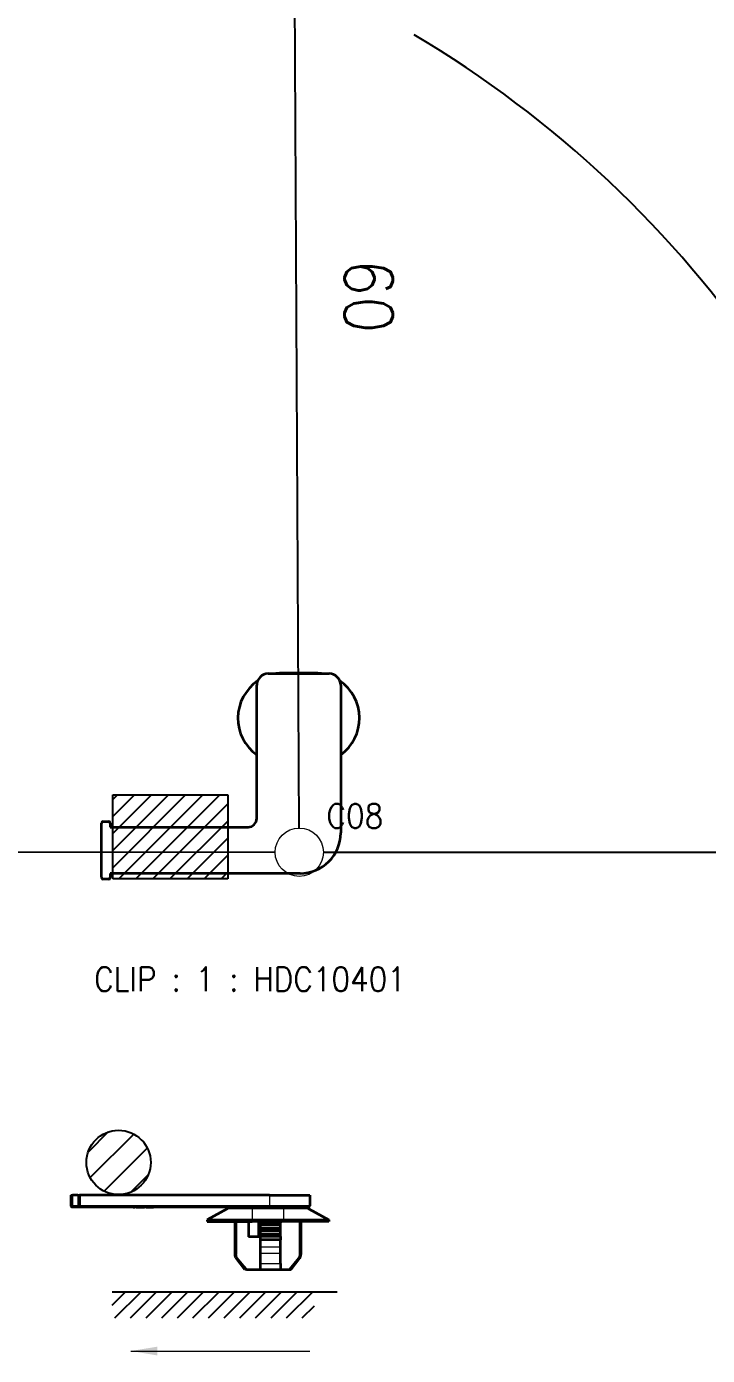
# Model space of a CAD drawing. Header units: inches. Extents: x 47316 to 59086, y 3141 to 11743.
# Drawn here: x 51056.8 to 51127.3, y 4808.9 to 4946.5 of the extents above; entities that cross this region are included whole.
import ezdxf

# ---------------------------------------------------------------- set-up
doc = ezdxf.new("R2010")
doc.units = ezdxf.units.IN
doc.header["$MEASUREMENT"] = 0
doc.layers.add('_BLACK_HOLE', color=7, linetype='Continuous')
doc.styles.get("Standard").update_dxf_attribs({"font": ''})
doc.styles.get('Standard').set_extended_font_data('SimSun')
doc.linetypes.add('_VH_OTCON', pattern='A,0.0001,[7,VeSys.shx,S=0.1,R=0,X=0,Y=0],-0.4,[7,VeSys.shx,S=0.1,R=0,X=0,Y=0],-0.4,["X",Standard,S=1,R=0,X=-0.5,Y=-0.5],-0.0001,[7,VeSys.shx,S=0.1,R=0,X=0,Y=0],-0.4', length=1.2002)

msp = doc.modelspace()

# ---------------------------------------------------------------- linework, layer by layer
at = {"color": 142, "linetype": '_VH_OTCON', "lineweight": -3, "ltscale": 5}
msp.add_lwpolyline([(50943.36, 4892.08), (50959.76, 4892.08), (50959.76, 4861.07), (51082.53, 4861.03)], dxfattribs=at)
at = {"lineweight": -3}
msp.add_arc((51038.96, 4847.56), 113.97, 8.8935, 59.4226, dxfattribs=at)
at = {"layer": '_BLACK_HOLE', "linetype": '_VH_OTCON', "lineweight": -3, "ltscale": 5}
for p, q in [((51085.02, 4863.53), (51084.42, 4974.57)), ((51087.53, 4861.03), (51178.27, 4861.03))]:
    msp.add_line(p, q, dxfattribs=at)
at = {"layer": '_BLACK_HOLE', "lineweight": 35, "ltscale": 0.2625}
msp.add_line((51081.82, 4879.53), (51088.12, 4879.53), dxfattribs=at)
at = {"layer": '_BLACK_HOLE', "lineweight": 13, "ltscale": 0.0025}
for p, q in [((51083.35, 4879.53), (51083.35, 4879.59)), ((51086.59, 4879.53), (51086.59, 4879.59))]:
    msp.add_line(p, q, dxfattribs=at)
at = {"layer": '_BLACK_HOLE', "lineweight": 35, "ltscale": 0.135}
for p, q in [((51086.59, 4879.59), (51083.35, 4879.59)), ((51080.16, 4822.95), (51083.4, 4822.95)), ((51083.4, 4822.8), (51080.16, 4822.8))]:
    msp.add_line(p, q, dxfattribs=at)
at = {"layer": '_BLACK_HOLE', "lineweight": 35}
for p, q in [((51080.62, 4864.53), (51080.62, 4878.33)), ((51089.32, 4878.33), (51089.32, 4863.03)), ((51065.44, 4863.63), (51079.72, 4863.63)), ((51085.12, 4858.83), (51065.44, 4858.83)), ((51081.93, 4825.5), (51062.25, 4825.5)), ((51062.13, 4824.3), (51081.93, 4824.3)), ((51078.57, 4818.98), (51079.24, 4818.17)), ((51084.39, 4818.26), (51084.99, 4818.98)), ((51079.24, 4818.17), (51079.56, 4817.82)), ((51084, 4817.82), (51084.39, 4818.26))]:
    msp.add_line(p, q, dxfattribs=at)
at = {"layer": '_BLACK_HOLE'}
for p, q in [((51073.25, 4866.96), (51065.72, 4859.43)), ((51071.48, 4866.96), (51065.72, 4861.2)), ((51069.72, 4866.96), (51065.72, 4862.96)), ((51067.95, 4866.96), (51065.72, 4864.73)), ((51066.18, 4866.96), (51065.72, 4866.5)), ((51065.72, 4858.27), (51065.72, 4866.96)), ((51065.72, 4866.96), (51077.62, 4866.96)), ((51075.02, 4866.96), (51066.33, 4858.27)), ((51076.79, 4866.96), (51068.1, 4858.27)), ((51077.62, 4866.96), (51077.62, 4858.27)), ((51077.62, 4866.03), (51069.87, 4858.27)), ((51077.62, 4864.26), (51071.63, 4858.27)), ((51077.62, 4862.5), (51073.4, 4858.27)), ((51077.62, 4860.73), (51075.17, 4858.27)), ((51077.62, 4858.96), (51076.94, 4858.27)), ((51077.62, 4858.27), (51065.72, 4858.27)), ((51065.64, 4814.12, 0), (51067.02, 4815.5, 0)), ((51065.64, 4815.5, 0), (51088.94, 4815.5, 0)), ((51065.93, 4812.8, 0), (51068.63, 4815.5, 0)), ((51067.55, 4812.8, 0), (51070.25, 4815.5, 0)), ((51069.16, 4812.8, 0), (51071.87, 4815.5, 0)), ((51070.78, 4812.8, 0), (51073.48, 4815.5, 0)), ((51072.4, 4812.8, 0), (51075.1, 4815.5, 0)), ((51074.01, 4812.8, 0), (51076.72, 4815.5, 0)), ((51075.63, 4812.8, 0), (51078.33, 4815.5, 0)), ((51077.25, 4812.8, 0), (51079.95, 4815.5, 0)), ((51078.86, 4812.8, 0), (51081.57, 4815.5, 0)), ((51080.48, 4812.8, 0), (51083.18, 4815.5, 0)), ((51082.1, 4812.8, 0), (51084.8, 4815.5, 0)), ((51083.71, 4812.8, 0), (51086.42, 4815.5, 0)), ((51085.33, 4812.8, 0), (51086.59, 4814.06, 0))]:
    msp.add_line(p, q, dxfattribs=at)
at = {"layer": '_BLACK_HOLE', "lineweight": 35, "ltscale": 0.235}
msp.add_line((51064.54, 4858.41), (51064.54, 4864.05), dxfattribs=at)
at = {"layer": '_BLACK_HOLE', "lineweight": 35, "ltscale": 0.0225}
for p, q in [((51064.72, 4864.23), (51065.26, 4864.23)), ((51065.26, 4858.23), (51064.72, 4858.23)), ((51062.07, 4825.5), (51061.53, 4825.5)), ((51061.53, 4824.3), (51062.07, 4824.3))]:
    msp.add_line(p, q, dxfattribs=at)
at = {"layer": '_BLACK_HOLE', "lineweight": 35, "ltscale": 0.0175}
for p, q in [((51065.44, 4864.05), (51065.44, 4863.63)), ((51065.44, 4858.83), (51065.44, 4858.41))]:
    msp.add_line(p, q, dxfattribs=at)
at = {"layer": '_BLACK_HOLE', "lineweight": -3}
for p, q in [((51065.23, 4832.06, 0), (51063.14, 4829.97, 0)), ((51067.87, 4831.84, 0), (51063.36, 4827.33, 0)), ((51069.28, 4830.39, 0), (51064.81, 4825.92, 0)), ((51069.38, 4827.62, 0), (51067.58, 4825.83, 0))]:
    msp.add_line(p, q, dxfattribs=at)
at = {"layer": '_BLACK_HOLE', "lineweight": 35, "ltscale": 0.0075}
for p, q in [((51061.35, 4825.5), (51061.53, 4825.5)), ((51062.07, 4825.5), (51062.25, 4825.5)), ((51079.56, 4817.82), (51079.38, 4817.82)), ((51084, 4817.82), (51084.18, 4817.82))]:
    msp.add_line(p, q, dxfattribs=at)
at = {"layer": '_BLACK_HOLE', "lineweight": 35, "ltscale": 0.045}
for p, q in [((51061.35, 4825.5), (51061.35, 4824.42)), ((51062.25, 4825.5), (51062.25, 4824.42)), ((51086.13, 4825.5), (51086.13, 4824.42)), ((51080.85, 4821.18), (51079.77, 4821.18))]:
    msp.add_line(p, q, dxfattribs=at)
at = {"layer": '_BLACK_HOLE', "lineweight": 13, "ltscale": 0.045}
for p, q in [((51061.53, 4825.5), (51061.53, 4824.42)), ((51062.07, 4825.5), (51062.07, 4824.42)), ((51081.93, 4825.5), (51081.93, 4824.42))]:
    msp.add_line(p, q, dxfattribs=at)
at = {"layer": '_BLACK_HOLE', "lineweight": 35, "ltscale": 0.175}
msp.add_line((51081.93, 4825.5), (51086.13, 4825.5), dxfattribs=at)
at = {"layer": '_BLACK_HOLE', "lineweight": 13, "ltscale": 0.002197}
for p, q in [((51061.35, 4824.42), (51061.4, 4824.42)), ((51062.2, 4824.42), (51062.25, 4824.42))]:
    msp.add_line(p, q, dxfattribs=at)
at = {"layer": '_BLACK_HOLE', "lineweight": 13, "ltscale": 0.005303}
for p, q in [((51061.4, 4824.42), (51061.53, 4824.42)), ((51062.07, 4824.42), (51062.2, 4824.42))]:
    msp.add_line(p, q, dxfattribs=at)
at = {"layer": '_BLACK_HOLE', "lineweight": 35, "ltscale": 0.000732}
for p, q in [((51061.47, 4824.3), (51061.49, 4824.3)), ((51062.11, 4824.3), (51062.13, 4824.3))]:
    msp.add_line(p, q, dxfattribs=at)
at = {"layer": '_BLACK_HOLE', "lineweight": 35, "ltscale": 0.001768}
for p, q in [((51061.49, 4824.3), (51061.53, 4824.3)), ((51062.07, 4824.3), (51062.11, 4824.3))]:
    msp.add_line(p, q, dxfattribs=at)
at = {"layer": '_BLACK_HOLE', "lineweight": 13, "ltscale": 0.0225}
msp.add_line((51062.07, 4824.42), (51061.53, 4824.42), dxfattribs=at)
at = {"layer": '_BLACK_HOLE', "lineweight": 13, "ltscale": 0.005}
for p, q in [((51061.53, 4824.42), (51061.53, 4824.3)), ((51062.07, 4824.3), (51062.07, 4824.42)), ((51081.93, 4824.42), (51081.93, 4824.3))]:
    msp.add_line(p, q, dxfattribs=at)
at = {"layer": '_BLACK_HOLE', "lineweight": 13}
msp.add_line((51081.93, 4824.42), (51062.25, 4824.42), dxfattribs=at)
at = {"layer": '_BLACK_HOLE', "lineweight": 35, "ltscale": 0.0025}
for p, q in [((51067.83, 4824.24), (51067.83, 4824.3)), ((51067.83, 4824.24), (51067.83, 4824.3)), ((51067.83, 4824.24), (51067.83, 4824.3)), ((51067.84, 4824.24), (51067.84, 4824.3)), ((51067.85, 4824.24), (51067.85, 4824.3)), ((51067.85, 4824.24), (51067.85, 4824.3)), ((51067.86, 4824.24), (51067.86, 4824.3)), ((51067.87, 4824.24), (51067.87, 4824.3)), ((51067.88, 4824.24), (51067.88, 4824.3)), ((51067.9, 4824.24), (51067.9, 4824.3)), ((51067.91, 4824.24), (51067.91, 4824.3)), ((51067.92, 4824.24), (51067.92, 4824.3)), ((51067.93, 4824.24), (51067.93, 4824.3)), ((51067.95, 4824.24), (51067.95, 4824.3)), ((51067.96, 4824.24), (51067.96, 4824.3)), ((51067.96, 4824.24), (51067.96, 4824.3)), ((51067.97, 4824.24), (51067.97, 4824.3)), ((51067.98, 4824.24), (51067.98, 4824.3)), ((51067.98, 4824.24), (51067.98, 4824.3)), ((51067.98, 4824.24), (51067.98, 4824.3)), ((51067.98, 4824.24), (51067.98, 4824.3)), ((51068.11, 4824.3), (51068.11, 4824.24)), ((51068.11, 4824.3), (51068.11, 4824.24)), ((51068.12, 4824.3), (51068.12, 4824.24)), ((51068.12, 4824.3), (51068.12, 4824.24)), ((51068.12, 4824.3), (51068.12, 4824.24)), ((51068.12, 4824.3), (51068.12, 4824.24)), ((51068.12, 4824.3), (51068.12, 4824.24)), ((51068.13, 4824.3), (51068.13, 4824.24)), ((51068.13, 4824.3), (51068.13, 4824.24)), ((51068.13, 4824.3), (51068.13, 4824.24)), ((51068.13, 4824.3), (51068.13, 4824.24)), ((51068.14, 4824.3), (51068.14, 4824.24)), ((51068.14, 4824.3), (51068.14, 4824.24)), ((51068.15, 4824.3), (51068.15, 4824.24)), ((51068.15, 4824.3), (51068.15, 4824.24)), ((51068.16, 4824.3), (51068.16, 4824.24)), ((51068.16, 4824.3), (51068.16, 4824.24)), ((51068.17, 4824.3), (51068.17, 4824.24)), ((51068.17, 4824.3), (51068.17, 4824.24)), ((51068.18, 4824.3), (51068.18, 4824.24)), ((51068.18, 4824.3), (51068.18, 4824.24)), ((51068.19, 4824.3), (51068.19, 4824.24)), ((51068.2, 4824.3), (51068.2, 4824.24)), ((51068.2, 4824.3), (51068.2, 4824.24)), ((51068.21, 4824.3), (51068.21, 4824.24)), ((51068.22, 4824.3), (51068.22, 4824.24)), ((51068.23, 4824.24), (51068.23, 4824.3)), ((51068.23, 4824.3), (51068.23, 4824.24)), ((51068.24, 4824.3), (51068.24, 4824.24)), ((51068.25, 4824.24), (51068.25, 4824.3)), ((51068.26, 4824.3), (51068.26, 4824.24)), ((51068.27, 4824.3), (51068.27, 4824.24)), ((51068.28, 4824.24), (51068.28, 4824.3)), ((51068.29, 4824.3), (51068.29, 4824.24)), ((51068.3, 4824.3), (51068.3, 4824.24)), ((51068.31, 4824.24), (51068.31, 4824.3)), ((51068.32, 4824.24), (51068.32, 4824.3)), ((51068.33, 4824.3), (51068.33, 4824.24)), ((51068.35, 4824.3), (51068.35, 4824.24)), ((51068.36, 4824.24), (51068.36, 4824.3)), ((51068.37, 4824.3), (51068.37, 4824.24)), ((51068.38, 4824.24), (51068.38, 4824.3)), ((51068.39, 4824.3), (51068.39, 4824.24)), ((51068.4, 4824.24), (51068.4, 4824.3)), ((51068.42, 4824.3), (51068.42, 4824.24)), ((51068.43, 4824.24), (51068.43, 4824.3)), ((51068.44, 4824.3), (51068.44, 4824.24)), ((51068.46, 4824.3), (51068.46, 4824.24)), ((51068.47, 4824.3), (51068.47, 4824.24)), ((51068.48, 4824.24), (51068.48, 4824.3)), ((51068.5, 4824.3), (51068.5, 4824.24)), ((51068.51, 4824.3), (51068.51, 4824.24)), ((51068.53, 4824.3), (51068.53, 4824.24)), ((51068.54, 4824.3), (51068.54, 4824.24)), ((51068.55, 4824.3), (51068.55, 4824.24)), ((51068.56, 4824.3), (51068.56, 4824.24)), ((51068.57, 4824.3), (51068.57, 4824.24)), ((51068.59, 4824.3), (51068.59, 4824.24)), ((51068.6, 4824.24), (51068.6, 4824.3)), ((51068.61, 4824.3), (51068.61, 4824.24)), ((51068.63, 4824.3), (51068.63, 4824.24)), ((51068.64, 4824.24), (51068.64, 4824.3)), ((51068.65, 4824.24), (51068.65, 4824.3)), ((51068.67, 4824.24), (51068.67, 4824.3)), ((51068.68, 4824.3), (51068.68, 4824.24)), ((51068.69, 4824.24), (51068.69, 4824.3)), ((51068.71, 4824.3), (51068.71, 4824.24)), ((51068.72, 4824.24), (51068.72, 4824.3)), ((51068.73, 4824.24), (51068.73, 4824.3)), ((51068.74, 4824.3), (51068.74, 4824.24)), ((51068.75, 4824.3), (51068.75, 4824.24)), ((51068.76, 4824.24), (51068.76, 4824.3)), ((51068.78, 4824.3), (51068.78, 4824.24)), ((51068.79, 4824.24), (51068.79, 4824.3)), ((51068.8, 4824.3), (51068.8, 4824.24)), ((51068.81, 4824.24), (51068.81, 4824.3)), ((51068.82, 4824.3), (51068.82, 4824.24)), ((51068.83, 4824.24), (51068.83, 4824.3)), ((51068.84, 4824.3), (51068.84, 4824.24)), ((51068.85, 4824.3), (51068.85, 4824.24)), ((51068.86, 4824.24), (51068.86, 4824.3)), ((51068.87, 4824.3), (51068.87, 4824.24)), ((51068.87, 4824.3), (51068.87, 4824.24)), ((51068.88, 4824.3), (51068.88, 4824.24)), ((51068.89, 4824.3), (51068.89, 4824.24)), ((51068.9, 4824.24), (51068.9, 4824.3)), ((51068.9, 4824.3), (51068.9, 4824.24)), ((51068.91, 4824.3), (51068.91, 4824.24)), ((51068.92, 4824.3), (51068.92, 4824.24)), ((51068.92, 4824.3), (51068.92, 4824.24)), ((51068.93, 4824.3), (51068.93, 4824.24)), ((51068.94, 4824.3), (51068.94, 4824.24)), ((51068.94, 4824.3), (51068.94, 4824.24)), ((51068.95, 4824.3), (51068.95, 4824.24)), ((51068.95, 4824.3), (51068.95, 4824.24)), ((51068.96, 4824.3), (51068.96, 4824.24)), ((51068.96, 4824.3), (51068.96, 4824.24)), ((51068.97, 4824.3), (51068.97, 4824.24)), ((51068.97, 4824.3), (51068.97, 4824.24)), ((51068.97, 4824.3), (51068.97, 4824.24)), ((51068.98, 4824.3), (51068.98, 4824.24)), ((51068.98, 4824.3), (51068.98, 4824.24)), ((51068.98, 4824.3), (51068.98, 4824.24)), ((51068.98, 4824.3), (51068.98, 4824.24)), ((51068.99, 4824.3), (51068.99, 4824.24)), ((51068.99, 4824.3), (51068.99, 4824.24)), ((51068.99, 4824.3), (51068.99, 4824.24)), ((51068.99, 4824.3), (51068.99, 4824.24)), ((51068.99, 4824.3), (51068.99, 4824.24)), ((51069.17, 4824.24), (51069.17, 4824.3)), ((51069.31, 4824.24), (51069.31, 4824.3)), ((51069.77, 4824.3), (51069.77, 4824.24)), ((51069.78, 4824.3), (51069.78, 4824.24)), ((51069.79, 4824.3), (51069.79, 4824.24)), ((51069.8, 4824.3), (51069.8, 4824.24)), ((51069.8, 4824.3), (51069.8, 4824.24)), ((51069.8, 4824.24), (51069.8, 4824.3)), ((51069.92, 4824.24), (51069.92, 4824.3))]:
    msp.add_line(p, q, dxfattribs=at)
at = {"layer": '_BLACK_HOLE', "lineweight": 35, "ltscale": 4.2e-05}
for p, q in [((51067.83, 4824.24), (51067.83, 4824.24)), ((51068.12, 4824.24), (51068.12, 4824.24))]:
    msp.add_line(p, q, dxfattribs=at)
at = {"layer": '_BLACK_HOLE', "lineweight": 35, "ltscale": 0.000141}
msp.add_line((51067.83, 4824.24), (51067.83, 4824.24), dxfattribs=at)
at = {"layer": '_BLACK_HOLE', "lineweight": 35, "ltscale": 0.000233}
for p, q in [((51067.84, 4824.24), (51067.83, 4824.24)), ((51068.17, 4824.24), (51068.17, 4824.24)), ((51068.94, 4824.24), (51068.94, 4824.24))]:
    msp.add_line(p, q, dxfattribs=at)
at = {"layer": '_BLACK_HOLE', "lineweight": 35, "ltscale": 0.000325}
for p, q in [((51067.85, 4824.24), (51067.84, 4824.24)), ((51068.23, 4824.24), (51068.22, 4824.24)), ((51068.23, 4824.24), (51068.23, 4824.24))]:
    msp.add_line(p, q, dxfattribs=at)
at = {"layer": '_BLACK_HOLE', "lineweight": 35, "ltscale": 0.000177}
msp.add_line((51067.85, 4824.24), (51067.85, 4824.24), dxfattribs=at)
at = {"layer": '_BLACK_HOLE', "lineweight": 35, "ltscale": 0.000417}
msp.add_line((51067.86, 4824.24), (51067.85, 4824.24), dxfattribs=at)
at = {"layer": '_BLACK_HOLE', "lineweight": 35, "ltscale": 0.000459}
for p, q in [((51067.87, 4824.24), (51067.86, 4824.24)), ((51068.33, 4824.24), (51068.32, 4824.24)), ((51068.79, 4824.24), (51068.78, 4824.24))]:
    msp.add_line(p, q, dxfattribs=at)
at = {"layer": '_BLACK_HOLE', "lineweight": 35, "ltscale": 0.000501}
msp.add_line((51067.88, 4824.24), (51067.87, 4824.24), dxfattribs=at)
at = {"layer": '_BLACK_HOLE', "lineweight": 35, "ltscale": 0.000551}
for p, q in [((51067.9, 4824.24), (51067.88, 4824.24)), ((51068.46, 4824.24), (51068.44, 4824.24))]:
    msp.add_line(p, q, dxfattribs=at)
at = {"layer": '_BLACK_HOLE', "lineweight": 35, "ltscale": 0.000403}
msp.add_line((51067.91, 4824.24), (51067.9, 4824.24), dxfattribs=at)
at = {"layer": '_BLACK_HOLE', "lineweight": 35, "ltscale": 0.000579}
for p, q in [((51067.92, 4824.24), (51067.91, 4824.24)), ((51068.5, 4824.24), (51068.48, 4824.24))]:
    msp.add_line(p, q, dxfattribs=at)
at = {"layer": '_BLACK_HOLE', "lineweight": 35, "ltscale": 0.000529}
for p, q in [((51067.93, 4824.24), (51067.92, 4824.24)), ((51068.43, 4824.24), (51068.42, 4824.24))]:
    msp.add_line(p, q, dxfattribs=at)
at = {"layer": '_BLACK_HOLE', "lineweight": 35, "ltscale": 0.000488}
for p, q in [((51067.95, 4824.24), (51067.93, 4824.24)), ((51068.37, 4824.24), (51068.36, 4824.24)), ((51068.75, 4824.24), (51068.74, 4824.24))]:
    msp.add_line(p, q, dxfattribs=at)
at = {"layer": '_BLACK_HOLE', "lineweight": 35, "ltscale": 0.000438}
for p, q in [((51067.96, 4824.24), (51067.95, 4824.24)), ((51068.31, 4824.24), (51068.3, 4824.24)), ((51068.81, 4824.24), (51068.8, 4824.24))]:
    msp.add_line(p, q, dxfattribs=at)
at = {"layer": '_BLACK_HOLE', "lineweight": 35, "ltscale": 0.000226}
for p, q in [((51067.96, 4824.24), (51067.96, 4824.24)), ((51068.17, 4824.24), (51068.16, 4824.24))]:
    msp.add_line(p, q, dxfattribs=at)
at = {"layer": '_BLACK_HOLE', "lineweight": 35, "ltscale": 0.000367}
msp.add_line((51067.97, 4824.24), (51067.96, 4824.24), dxfattribs=at)
at = {"layer": '_BLACK_HOLE', "lineweight": 35, "ltscale": 0.000275}
for p, q in [((51067.98, 4824.24), (51067.97, 4824.24)), ((51068.92, 4824.24), (51068.92, 4824.24))]:
    msp.add_line(p, q, dxfattribs=at)
at = {"layer": '_BLACK_HOLE', "lineweight": 35, "ltscale": 0.000183}
for p, q in [((51067.98, 4824.24), (51067.98, 4824.24)), ((51068.15, 4824.24), (51068.15, 4824.24))]:
    msp.add_line(p, q, dxfattribs=at)
at = {"layer": '_BLACK_HOLE', "lineweight": 35, "ltscale": 8.5e-05}
msp.add_line((51067.98, 4824.24), (51067.98, 4824.24), dxfattribs=at)
at = {"layer": '_BLACK_HOLE', "lineweight": 35, "ltscale": 2.8e-05}
for p, q in [((51068.12, 4824.24), (51068.11, 4824.24)), ((51068.99, 4824.24), (51068.99, 4824.24))]:
    msp.add_line(p, q, dxfattribs=at)
at = {"layer": '_BLACK_HOLE', "lineweight": 35, "ltscale": 5e-05}
msp.add_line((51068.12, 4824.24), (51068.12, 4824.24), dxfattribs=at)
at = {"layer": '_BLACK_HOLE', "lineweight": 35, "ltscale": 7.1e-05}
msp.add_line((51068.12, 4824.24), (51068.12, 4824.24), dxfattribs=at)
at = {"layer": '_BLACK_HOLE', "lineweight": 35, "ltscale": 7.8e-05}
for p, q in [((51068.12, 4824.24), (51068.12, 4824.24)), ((51068.99, 4824.24), (51068.98, 4824.24))]:
    msp.add_line(p, q, dxfattribs=at)
at = {"layer": '_BLACK_HOLE', "lineweight": 35, "ltscale": 9.2e-05}
for p, q in [((51068.12, 4824.24), (51068.12, 4824.24)), ((51068.98, 4824.24), (51068.98, 4824.24))]:
    msp.add_line(p, q, dxfattribs=at)
at = {"layer": '_BLACK_HOLE', "lineweight": 35, "ltscale": 9.9e-05}
msp.add_line((51068.13, 4824.24), (51068.12, 4824.24), dxfattribs=at)
at = {"layer": '_BLACK_HOLE', "lineweight": 35, "ltscale": 0.000113}
for p, q in [((51068.13, 4824.24), (51068.13, 4824.24)), ((51068.98, 4824.24), (51068.98, 4824.24))]:
    msp.add_line(p, q, dxfattribs=at)
at = {"layer": '_BLACK_HOLE', "lineweight": 35, "ltscale": 0.000127}
msp.add_line((51068.13, 4824.24), (51068.13, 4824.24), dxfattribs=at)
at = {"layer": '_BLACK_HOLE', "lineweight": 35, "ltscale": 0.000134}
for p, q in [((51068.13, 4824.24), (51068.13, 4824.24)), ((51068.98, 4824.24), (51068.97, 4824.24))]:
    msp.add_line(p, q, dxfattribs=at)
at = {"layer": '_BLACK_HOLE', "lineweight": 35, "ltscale": 0.000155}
for p, q in [((51068.14, 4824.24), (51068.13, 4824.24)), ((51068.97, 4824.24), (51068.97, 4824.24))]:
    msp.add_line(p, q, dxfattribs=at)
at = {"layer": '_BLACK_HOLE', "lineweight": 35, "ltscale": 0.000163}
msp.add_line((51068.14, 4824.24), (51068.14, 4824.24), dxfattribs=at)
at = {"layer": '_BLACK_HOLE', "lineweight": 35, "ltscale": 0.000169}
for p, q in [((51068.15, 4824.24), (51068.14, 4824.24)), ((51068.97, 4824.24), (51068.96, 4824.24))]:
    msp.add_line(p, q, dxfattribs=at)
at = {"layer": '_BLACK_HOLE', "lineweight": 35, "ltscale": 0.000198}
for p, q in [((51068.16, 4824.24), (51068.15, 4824.24)), ((51068.96, 4824.24), (51068.95, 4824.24))]:
    msp.add_line(p, q, dxfattribs=at)
at = {"layer": '_BLACK_HOLE', "lineweight": 35, "ltscale": 0.000212}
for p, q in [((51068.16, 4824.24), (51068.16, 4824.24)), ((51068.95, 4824.24), (51068.95, 4824.24)), ((51069.81, 4824.24), (51069.8, 4824.24))]:
    msp.add_line(p, q, dxfattribs=at)
at = {"layer": '_BLACK_HOLE', "lineweight": 35, "ltscale": 0.00024}
for p, q in [((51068.18, 4824.24), (51068.17, 4824.24)), ((51069.8, 4824.24), (51069.8, 4824.24))]:
    msp.add_line(p, q, dxfattribs=at)
at = {"layer": '_BLACK_HOLE', "lineweight": 35, "ltscale": 0.000261}
for p, q in [((51068.18, 4824.24), (51068.18, 4824.24)), ((51068.93, 4824.24), (51068.92, 4824.24)), ((51069.8, 4824.24), (51069.79, 4824.24))]:
    msp.add_line(p, q, dxfattribs=at)
at = {"layer": '_BLACK_HOLE', "lineweight": 35, "ltscale": 0.000269}
msp.add_line((51068.19, 4824.24), (51068.18, 4824.24), dxfattribs=at)
at = {"layer": '_BLACK_HOLE', "lineweight": 35, "ltscale": 0.000282}
for p, q in [((51068.2, 4824.24), (51068.19, 4824.24)), ((51068.92, 4824.24), (51068.91, 4824.24))]:
    msp.add_line(p, q, dxfattribs=at)
at = {"layer": '_BLACK_HOLE', "lineweight": 35, "ltscale": 0.000297}
msp.add_line((51068.2, 4824.24), (51068.2, 4824.24), dxfattribs=at)
at = {"layer": '_BLACK_HOLE', "lineweight": 35, "ltscale": 0.000304}
for p, q in [((51068.21, 4824.24), (51068.2, 4824.24)), ((51068.91, 4824.24), (51068.9, 4824.24))]:
    msp.add_line(p, q, dxfattribs=at)
at = {"layer": '_BLACK_HOLE', "lineweight": 35, "ltscale": 0.000318}
for p, q in [((51068.22, 4824.24), (51068.21, 4824.24)), ((51069.78, 4824.24), (51069.77, 4824.24))]:
    msp.add_line(p, q, dxfattribs=at)
at = {"layer": '_BLACK_HOLE', "lineweight": 35, "ltscale": 0.000374}
msp.add_line((51068.24, 4824.24), (51068.23, 4824.24), dxfattribs=at)
at = {"layer": '_BLACK_HOLE', "lineweight": 35, "ltscale": 0.000381}
for p, q in [((51068.25, 4824.24), (51068.24, 4824.24)), ((51068.87, 4824.24), (51068.86, 4824.24))]:
    msp.add_line(p, q, dxfattribs=at)
at = {"layer": '_BLACK_HOLE', "lineweight": 35, "ltscale": 0.000396}
for p, q in [((51068.26, 4824.24), (51068.25, 4824.24)), ((51068.86, 4824.24), (51068.85, 4824.24))]:
    msp.add_line(p, q, dxfattribs=at)
at = {"layer": '_BLACK_HOLE', "lineweight": 35, "ltscale": 0.000402}
msp.add_line((51068.27, 4824.24), (51068.26, 4824.24), dxfattribs=at)
at = {"layer": '_BLACK_HOLE', "lineweight": 35, "ltscale": 0.00041}
for p, q in [((51068.28, 4824.24), (51068.27, 4824.24)), ((51068.84, 4824.24), (51068.83, 4824.24))]:
    msp.add_line(p, q, dxfattribs=at)
at = {"layer": '_BLACK_HOLE', "lineweight": 35, "ltscale": 0.000423}
msp.add_line((51068.29, 4824.24), (51068.28, 4824.24), dxfattribs=at)
at = {"layer": '_BLACK_HOLE', "lineweight": 35, "ltscale": 0.000431}
msp.add_line((51068.3, 4824.24), (51068.29, 4824.24), dxfattribs=at)
at = {"layer": '_BLACK_HOLE', "lineweight": 35, "ltscale": 0.000445}
for p, q in [((51068.32, 4824.24), (51068.31, 4824.24)), ((51068.8, 4824.24), (51068.79, 4824.24))]:
    msp.add_line(p, q, dxfattribs=at)
at = {"layer": '_BLACK_HOLE', "lineweight": 35, "ltscale": 0.000466}
for p, q in [((51068.35, 4824.24), (51068.33, 4824.24)), ((51068.78, 4824.24), (51068.76, 4824.24))]:
    msp.add_line(p, q, dxfattribs=at)
at = {"layer": '_BLACK_HOLE', "lineweight": 35, "ltscale": 0.000473}
for p, q in [((51068.36, 4824.24), (51068.35, 4824.24)), ((51068.76, 4824.24), (51068.75, 4824.24))]:
    msp.add_line(p, q, dxfattribs=at)
at = {"layer": '_BLACK_HOLE', "lineweight": 35, "ltscale": 0.000494}
msp.add_line((51068.38, 4824.24), (51068.37, 4824.24), dxfattribs=at)
at = {"layer": '_BLACK_HOLE', "lineweight": 35, "ltscale": 0.000508}
for p, q in [((51068.39, 4824.24), (51068.38, 4824.24)), ((51068.4, 4824.24), (51068.39, 4824.24))]:
    msp.add_line(p, q, dxfattribs=at)
at = {"layer": '_BLACK_HOLE', "lineweight": 35, "ltscale": 0.000523}
msp.add_line((51068.42, 4824.24), (51068.4, 4824.24), dxfattribs=at)
at = {"layer": '_BLACK_HOLE', "lineweight": 35, "ltscale": 0.000544}
for p, q in [((51068.44, 4824.24), (51068.43, 4824.24)), ((51068.67, 4824.24), (51068.65, 4824.24)), ((51068.68, 4824.24), (51068.67, 4824.24))]:
    msp.add_line(p, q, dxfattribs=at)
at = {"layer": '_BLACK_HOLE', "lineweight": 35, "ltscale": 0.000558}
for p, q in [((51068.47, 4824.24), (51068.46, 4824.24)), ((51068.65, 4824.24), (51068.64, 4824.24))]:
    msp.add_line(p, q, dxfattribs=at)
at = {"layer": '_BLACK_HOLE', "lineweight": 35, "ltscale": 0.000565}
msp.add_line((51068.48, 4824.24), (51068.47, 4824.24), dxfattribs=at)
at = {"layer": '_BLACK_HOLE', "lineweight": 35, "ltscale": 0.000586}
for p, q in [((51068.51, 4824.24), (51068.5, 4824.24)), ((51068.61, 4824.24), (51068.6, 4824.24))]:
    msp.add_line(p, q, dxfattribs=at)
at = {"layer": '_BLACK_HOLE', "lineweight": 35, "ltscale": 0.000593}
for p, q in [((51068.53, 4824.24), (51068.51, 4824.24)), ((51068.6, 4824.24), (51068.59, 4824.24))]:
    msp.add_line(p, q, dxfattribs=at)
at = {"layer": '_BLACK_HOLE', "lineweight": 35, "ltscale": 0.000607}
msp.add_line((51068.54, 4824.24), (51068.53, 4824.24), dxfattribs=at)
at = {"layer": '_BLACK_HOLE', "lineweight": 35, "ltscale": 0.000615}
for p, q in [((51068.55, 4824.24), (51068.54, 4824.24)), ((51068.57, 4824.24), (51068.56, 4824.24))]:
    msp.add_line(p, q, dxfattribs=at)
at = {"layer": '_BLACK_HOLE', "lineweight": 35, "ltscale": 6.3e-05}
for p, q in [((51068.56, 4824.24), (51068.55, 4824.24)), ((51068.99, 4824.24), (51068.99, 4824.24))]:
    msp.add_line(p, q, dxfattribs=at)
at = {"layer": '_BLACK_HOLE', "lineweight": 35, "ltscale": 0.0006}
msp.add_line((51068.59, 4824.24), (51068.57, 4824.24), dxfattribs=at)
at = {"layer": '_BLACK_HOLE', "lineweight": 35, "ltscale": 0.000572}
for p, q in [((51068.63, 4824.24), (51068.61, 4824.24)), ((51068.64, 4824.24), (51068.63, 4824.24))]:
    msp.add_line(p, q, dxfattribs=at)
at = {"layer": '_BLACK_HOLE', "lineweight": 35, "ltscale": 0.00053}
msp.add_line((51068.69, 4824.24), (51068.68, 4824.24), dxfattribs=at)
at = {"layer": '_BLACK_HOLE', "lineweight": 35, "ltscale": 0.000515}
for p, q in [((51068.71, 4824.24), (51068.69, 4824.24)), ((51068.72, 4824.24), (51068.71, 4824.24))]:
    msp.add_line(p, q, dxfattribs=at)
at = {"layer": '_BLACK_HOLE', "lineweight": 35, "ltscale": 0.000502}
msp.add_line((51068.73, 4824.24), (51068.72, 4824.24), dxfattribs=at)
at = {"layer": '_BLACK_HOLE', "lineweight": 35, "ltscale": 0.000487}
msp.add_line((51068.74, 4824.24), (51068.73, 4824.24), dxfattribs=at)
at = {"layer": '_BLACK_HOLE', "lineweight": 35, "ltscale": 0.000424}
for p, q in [((51068.82, 4824.24), (51068.81, 4824.24)), ((51068.83, 4824.24), (51068.82, 4824.24))]:
    msp.add_line(p, q, dxfattribs=at)
at = {"layer": '_BLACK_HOLE', "lineweight": 35, "ltscale": 0.000395}
msp.add_line((51068.85, 4824.24), (51068.84, 4824.24), dxfattribs=at)
at = {"layer": '_BLACK_HOLE', "lineweight": 35, "ltscale": 0.000205}
msp.add_line((51068.87, 4824.24), (51068.87, 4824.24), dxfattribs=at)
at = {"layer": '_BLACK_HOLE', "lineweight": 35, "ltscale": 0.000353}
msp.add_line((51068.88, 4824.24), (51068.87, 4824.24), dxfattribs=at)
at = {"layer": '_BLACK_HOLE', "lineweight": 35, "ltscale": 0.000339}
msp.add_line((51068.89, 4824.24), (51068.88, 4824.24), dxfattribs=at)
at = {"layer": '_BLACK_HOLE', "lineweight": 35, "ltscale": 0.000332}
msp.add_line((51068.9, 4824.24), (51068.89, 4824.24), dxfattribs=at)
at = {"layer": '_BLACK_HOLE', "lineweight": 35, "ltscale": 0.000311}
msp.add_line((51068.9, 4824.24), (51068.9, 4824.24), dxfattribs=at)
at = {"layer": '_BLACK_HOLE', "lineweight": 35, "ltscale": 0.000254}
msp.add_line((51068.94, 4824.24), (51068.93, 4824.24), dxfattribs=at)
at = {"layer": '_BLACK_HOLE', "lineweight": 35, "ltscale": 0.000219}
msp.add_line((51068.95, 4824.24), (51068.94, 4824.24), dxfattribs=at)
at = {"layer": '_BLACK_HOLE', "lineweight": 35, "ltscale": 0.000184}
msp.add_line((51068.96, 4824.24), (51068.96, 4824.24), dxfattribs=at)
at = {"layer": '_BLACK_HOLE', "lineweight": 35, "ltscale": 0.000142}
msp.add_line((51068.97, 4824.24), (51068.97, 4824.24), dxfattribs=at)
at = {"layer": '_BLACK_HOLE', "lineweight": 35, "ltscale": 0.000106}
msp.add_line((51068.98, 4824.24), (51068.98, 4824.24), dxfattribs=at)
at = {"layer": '_BLACK_HOLE', "lineweight": 35, "ltscale": 5.6e-05}
msp.add_line((51068.99, 4824.24), (51068.99, 4824.24), dxfattribs=at)
at = {"layer": '_BLACK_HOLE', "lineweight": 35, "ltscale": 3.5e-05}
msp.add_line((51068.99, 4824.24), (51068.99, 4824.24), dxfattribs=at)
at = {"layer": '_BLACK_HOLE', "lineweight": 35, "ltscale": 0.00589}
msp.add_line((51069.31, 4824.24), (51069.17, 4824.24), dxfattribs=at)
at = {"layer": '_BLACK_HOLE', "lineweight": 35, "ltscale": 0.019344}
msp.add_line((51069.77, 4824.24), (51069.31, 4824.24), dxfattribs=at)
at = {"layer": '_BLACK_HOLE', "lineweight": 35, "ltscale": 0.00029}
msp.add_line((51069.79, 4824.24), (51069.78, 4824.24), dxfattribs=at)
at = {"layer": '_BLACK_HOLE', "lineweight": 35, "ltscale": 0.004915}
msp.add_line((51069.92, 4824.24), (51069.8, 4824.24), dxfattribs=at)
at = {"layer": '_BLACK_HOLE', "lineweight": 35, "ltscale": 0.098299}
for p, q in [((51077.55, 4824.09), (51075.48, 4822.95)), ((51086.01, 4824.09), (51088.08, 4822.95))]:
    msp.add_line(p, q, dxfattribs=at)
at = {"layer": '_BLACK_HOLE', "lineweight": 13, "ltscale": 0.108843}
msp.add_line((51080.16, 4824.09), (51077.55, 4824.09), dxfattribs=at)
at = {"layer": '_BLACK_HOLE', "lineweight": 35, "ltscale": 0.004542}
for p, q in [((51077.61, 4824.19), (51077.61, 4824.3)), ((51085.95, 4824.19), (51085.95, 4824.3))]:
    msp.add_line(p, q, dxfattribs=at)
at = {"layer": '_BLACK_HOLE', "lineweight": 13, "ltscale": 0.10625}
msp.add_line((51080.16, 4824.19), (51077.61, 4824.19), dxfattribs=at)
at = {"layer": '_BLACK_HOLE', "lineweight": 13, "ltscale": 0.004542}
for p, q in [((51080.16, 4824.19), (51080.16, 4824.3)), ((51083.4, 4824.3), (51083.4, 4824.19))]:
    msp.add_line(p, q, dxfattribs=at)
at = {"layer": '_BLACK_HOLE', "lineweight": 13, "ltscale": 0.135}
for p, q in [((51083.4, 4824.19), (51080.16, 4824.19)), ((51083.4, 4824.09), (51080.16, 4824.09))]:
    msp.add_line(p, q, dxfattribs=at)
at = {"layer": '_BLACK_HOLE', "lineweight": 13, "ltscale": 0.004383}
for p, q in [((51080.16, 4824.19), (51080.16, 4824.09)), ((51083.4, 4824.19), (51083.4, 4824.09))]:
    msp.add_line(p, q, dxfattribs=at)
at = {"layer": '_BLACK_HOLE', "lineweight": 13, "ltscale": 0.047326}
for p, q in [((51080.16, 4824.09), (51080.16, 4822.95)), ((51083.4, 4824.09), (51083.4, 4822.95))]:
    msp.add_line(p, q, dxfattribs=at)
at = {"layer": '_BLACK_HOLE', "lineweight": 13, "ltscale": 0.175}
msp.add_line((51086.13, 4824.42), (51081.93, 4824.42), dxfattribs=at)
at = {"layer": '_BLACK_HOLE', "lineweight": 35, "ltscale": 0.17}
msp.add_line((51081.93, 4824.3), (51086.01, 4824.3), dxfattribs=at)
at = {"layer": '_BLACK_HOLE', "lineweight": 13, "ltscale": 0.00078}
msp.add_line((51083.42, 4824.19), (51083.4, 4824.19), dxfattribs=at)
at = {"layer": '_BLACK_HOLE', "lineweight": 13, "ltscale": 0.0008}
msp.add_line((51083.42, 4824.09), (51083.4, 4824.09), dxfattribs=at)
at = {"layer": '_BLACK_HOLE', "lineweight": 13, "ltscale": 0.10547}
msp.add_line((51085.95, 4824.19), (51083.42, 4824.19), dxfattribs=at)
at = {"layer": '_BLACK_HOLE', "lineweight": 13, "ltscale": 0.108044}
msp.add_line((51086.01, 4824.09), (51083.42, 4824.09), dxfattribs=at)
at = {"layer": '_BLACK_HOLE', "lineweight": 35, "ltscale": 0.195}
for p, q in [((51075.48, 4822.95), (51080.16, 4822.95)), ((51075.48, 4822.8), (51080.16, 4822.8)), ((51083.4, 4822.95), (51088.08, 4822.95)), ((51088.08, 4822.8), (51083.4, 4822.8))]:
    msp.add_line(p, q, dxfattribs=at)
at = {"layer": '_BLACK_HOLE', "lineweight": 35, "ltscale": 0.00625}
for p, q in [((51075.48, 4822.95), (51075.48, 4822.8)), ((51088.08, 4822.95), (51088.08, 4822.8))]:
    msp.add_line(p, q, dxfattribs=at)
at = {"layer": '_BLACK_HOLE', "lineweight": 35, "ltscale": 0.143966}
for p, q in [((51078.36, 4822.8), (51078.36, 4819.35)), ((51078.44, 4822.8), (51078.44, 4819.35)), ((51085.12, 4819.35), (51085.12, 4822.8)), ((51085.2, 4822.8), (51085.2, 4819.35))]:
    msp.add_line(p, q, dxfattribs=at)
at = {"layer": '_BLACK_HOLE', "lineweight": 35, "ltscale": 0.000337}
msp.add_line((51079.77, 4822.8), (51079.77, 4822.8), dxfattribs=at)
at = {"layer": '_BLACK_HOLE', "lineweight": 13, "ltscale": 0.001409}
msp.add_line((51079.8, 4822.8), (51079.77, 4822.8), dxfattribs=at)
at = {"layer": '_BLACK_HOLE', "lineweight": 35, "ltscale": 0.005505}
msp.add_line((51079.77, 4822.66), (51079.77, 4822.8), dxfattribs=at)
at = {"layer": '_BLACK_HOLE', "lineweight": 13, "ltscale": 0.003569}
msp.add_line((51080.08, 4822.8), (51080.08, 4822.72), dxfattribs=at)
at = {"layer": '_BLACK_HOLE', "lineweight": 13, "ltscale": 0.03232}
msp.add_line((51080.85, 4822.72), (51080.08, 4822.72), dxfattribs=at)
at = {"layer": '_BLACK_HOLE', "lineweight": 13, "ltscale": 0.00625}
for p, q in [((51080.16, 4822.95), (51080.16, 4822.8)), ((51083.4, 4822.8), (51083.4, 4822.95))]:
    msp.add_line(p, q, dxfattribs=at)
at = {"layer": '_BLACK_HOLE', "lineweight": 35, "ltscale": 0.003549}
msp.add_line((51080.85, 4822.72), (51080.85, 4822.8), dxfattribs=at)
at = {"layer": '_BLACK_HOLE', "lineweight": 35, "ltscale": 0.063931}
msp.add_line((51080.85, 4821.18), (51080.85, 4822.72), dxfattribs=at)
at = {"layer": '_BLACK_HOLE', "lineweight": 35, "ltscale": 0.006204}
for p, q in [((51080.97, 4822.8), (51080.97, 4822.65)), ((51083.07, 4822.8), (51083.07, 4822.65))]:
    msp.add_line(p, q, dxfattribs=at)
at = {"layer": '_BLACK_HOLE', "lineweight": 35, "ltscale": 0.061658}
msp.add_line((51079.77, 4822.66), (51079.77, 4821.18), dxfattribs=at)
at = {"layer": '_BLACK_HOLE', "lineweight": 35, "ltscale": 0.010647}
for p, q in [((51080.97, 4822.65), (51080.97, 4822.4)), ((51083.07, 4822.4), (51083.07, 4822.65))]:
    msp.add_line(p, q, dxfattribs=at)
at = {"layer": '_BLACK_HOLE', "lineweight": 35, "ltscale": 0.0875}
for p, q in [((51083.07, 4822.65), (51080.97, 4822.65)), ((51083.07, 4822.4), (51080.97, 4822.4)), ((51083.07, 4822.06), (51080.97, 4822.06)), ((51083.07, 4821.78), (51080.97, 4821.78)), ((51083.07, 4821.45), (51080.97, 4821.45)), ((51083.07, 4821.23), (51080.97, 4821.23)), ((51083.07, 4820.9), (51080.97, 4820.9)), ((51080.97, 4817.82), (51083.07, 4817.82))]:
    msp.add_line(p, q, dxfattribs=at)
at = {"layer": '_BLACK_HOLE', "lineweight": 35, "ltscale": 0.013952}
for p, q in [((51080.97, 4822.4), (51080.97, 4822.06)), ((51080.97, 4821.78), (51080.97, 4821.45)), ((51083.07, 4822.06), (51083.07, 4822.4)), ((51083.07, 4821.45), (51083.07, 4821.78))]:
    msp.add_line(p, q, dxfattribs=at)
at = {"layer": '_BLACK_HOLE', "lineweight": 35, "ltscale": 0.011847}
for p, q in [((51080.97, 4822.06), (51080.97, 4821.78)), ((51083.07, 4821.78), (51083.07, 4822.06))]:
    msp.add_line(p, q, dxfattribs=at)
at = {"layer": '_BLACK_HOLE', "lineweight": 35, "ltscale": 0.009157}
for p, q in [((51080.97, 4821.45), (51080.97, 4821.23)), ((51083.07, 4821.23), (51083.07, 4821.45))]:
    msp.add_line(p, q, dxfattribs=at)
at = {"layer": '_BLACK_HOLE', "lineweight": 35, "ltscale": 0.013662}
for p, q in [((51080.97, 4821.23), (51080.97, 4820.9)), ((51083.07, 4821.23), (51083.07, 4820.9))]:
    msp.add_line(p, q, dxfattribs=at)
at = {"layer": '_BLACK_HOLE', "lineweight": 35, "ltscale": 0.032345}
for p, q in [((51080.97, 4820.9), (51080.97, 4820.12)), ((51083.07, 4820.12), (51083.07, 4820.9))]:
    msp.add_line(p, q, dxfattribs=at)
at = {"layer": '_BLACK_HOLE', "lineweight": 35, "ltscale": 0.027364}
for p, q in [((51080.97, 4820.12), (51080.97, 4819.46)), ((51083.07, 4819.46), (51083.07, 4820.12))]:
    msp.add_line(p, q, dxfattribs=at)
at = {"layer": '_BLACK_HOLE', "lineweight": 13, "ltscale": 0.0875}
for p, q in [((51083.07, 4820.12), (51080.97, 4820.12)), ((51083.07, 4819.46), (51080.97, 4819.46)), ((51080.97, 4818.42), (51083.07, 4818.42))]:
    msp.add_line(p, q, dxfattribs=at)
at = {"layer": '_BLACK_HOLE', "lineweight": 13, "ltscale": 0.003229}
msp.add_line((51078.36, 4819.35), (51078.44, 4819.35), dxfattribs=at)
at = {"layer": '_BLACK_HOLE', "lineweight": 13, "ltscale": 0.003465}
for p, q in [((51078.57, 4818.98), (51078.49, 4818.98)), ((51085.08, 4818.98), (51084.99, 4818.98))]:
    msp.add_line(p, q, dxfattribs=at)
at = {"layer": '_BLACK_HOLE', "lineweight": 35, "ltscale": 0.060974}
for p, q in [((51079.38, 4817.82), (51078.49, 4818.98)), ((51084.18, 4817.82), (51085.08, 4818.98))]:
    msp.add_line(p, q, dxfattribs=at)
at = {"layer": '_BLACK_HOLE', "lineweight": 35, "ltscale": 0.043694}
for p, q in [((51080.97, 4819.46), (51080.97, 4818.42)), ((51083.07, 4818.42), (51083.07, 4819.46))]:
    msp.add_line(p, q, dxfattribs=at)
at = {"layer": '_BLACK_HOLE', "lineweight": 13, "ltscale": 0.00323}
msp.add_line((51085.12, 4819.35), (51085.2, 4819.35), dxfattribs=at)
at = {"layer": '_BLACK_HOLE', "lineweight": 35, "ltscale": 0.05875}
msp.add_line((51079.56, 4817.82), (51080.97, 4817.82), dxfattribs=at)
at = {"layer": '_BLACK_HOLE', "lineweight": 35, "ltscale": 0.024674}
for p, q in [((51080.97, 4818.42), (51080.97, 4817.82)), ((51083.07, 4818.42), (51083.07, 4817.82))]:
    msp.add_line(p, q, dxfattribs=at)
at = {"layer": '_BLACK_HOLE', "lineweight": 35, "ltscale": 0.03875}
msp.add_line((51083.07, 4817.82), (51084, 4817.82), dxfattribs=at)
at = {"layer": '_BLACK_HOLE', "lineweight": 0}
msp.add_line((51067.59, 4809.37), (51086.11, 4809.37), dxfattribs=at)
at = {"layer": '_BLACK_HOLE', "linetype": 'Continuous', "lineweight": 15}
msp.add_circle((51085.03, 4861.03), 2.5, dxfattribs=at)
at = {"layer": '_BLACK_HOLE', "lineweight": -3}
msp.add_circle((51066.3, 4828.9, 0), 3.33, dxfattribs=at)
at = {"layer": '_BLACK_HOLE', "lineweight": 35}
for centre, radius, start, end in [((51081.82, 4878.33), 1.2, 90, 180), ((51083.35, 4874.91), 4.68, 90, 99.1846), ((51086.59, 4874.91), 4.68, 80.8154, 90), ((51088.12, 4878.33), 1.2, 0, 90), ((51083.35, 4874.91), 4.68, 124.4361, 234.3146), ((51086.59, 4874.91), 4.68, 305.6853, 55.564), ((51064.72, 4864.05), 0.18, 90, 180), ((51065.26, 4864.05), 0.18, 0, 90), ((51079.72, 4864.53), 0.9, 270, 0), ((51085.12, 4863.03), 4.2, 270, 0), ((51064.72, 4858.41), 0.18, 180, 270), ((51065.26, 4858.41), 0.18, 270, 0), ((51061.47, 4824.42), 0.12, 180, 270), ((51062.13, 4824.42), 0.12, 270, 0), ((51077.49, 4824.19), 0.12, 298.7798, 0), ((51086.07, 4824.19), 0.12, 180, 241.2202), ((51086.01, 4824.42), 0.12, 270, 0), ((51078.96, 4819.35), 0.6, 180, 217.6942), ((51079.02, 4819.35), 0.585, 180.2039, 219.1033), ((51084.54, 4819.35), 0.583, 320.8322, 359.8632), ((51084.6, 4819.35), 0.6, 322.3058, 0)]:
    msp.add_arc(centre, radius, start, end, dxfattribs=at)
at = {"layer": '_BLACK_HOLE', "lineweight": 13}
msp.add_arc((51080.08, 4821.84), 0.882, 90.0743, 110.2679, dxfattribs=at)
at = {"layer": '_BLACK_HOLE', "lineweight": 0}
msp.add_solid([(51070.31, 4809.82), (51070.31, 4808.91), (51067.59, 4809.37)], dxfattribs=at)

# ---------------------------------------------------------------- texts
at = {"layer": '_BLACK_HOLE', "color": 7, "linetype": '_VH_OTCON', "lineweight": 18, "ltscale": 5, "insert": (51094.72, 4922.48), "char_height": 5, "width": 8.5714, "attachment_point": 1, "rotation": 270}
msp.add_mtext('\\Fromans.shx;\\W0.9000000000;\\T1.0000000000;\\o\\l60', dxfattribs=at)
at = {"layer": '_BLACK_HOLE', "color": 21, "linetype": 'Continuous', "lineweight": 15, "insert": (51087.85, 4866.03), "char_height": 2.5, "width": 6.5357, "attachment_point": 1}
msp.add_mtext('\\Fromans.shx;\\W0.9000000000;\\T1.0000000000;\\o\\lC08', dxfattribs=at)
at = {"layer": '_BLACK_HOLE', "color": 42, "linetype": 'Continuous', "lineweight": 15, "insert": (51063.78, 4849.13), "char_height": 2.5, "width": 38.0357, "attachment_point": 1}
msp.add_mtext('\\Fromans.shx;\\W0.9000000000;\\T1.0000000000;\\o\\lCLIP : 1 : HDC10401', dxfattribs=at)

doc.saveas('drawing.dxf')
